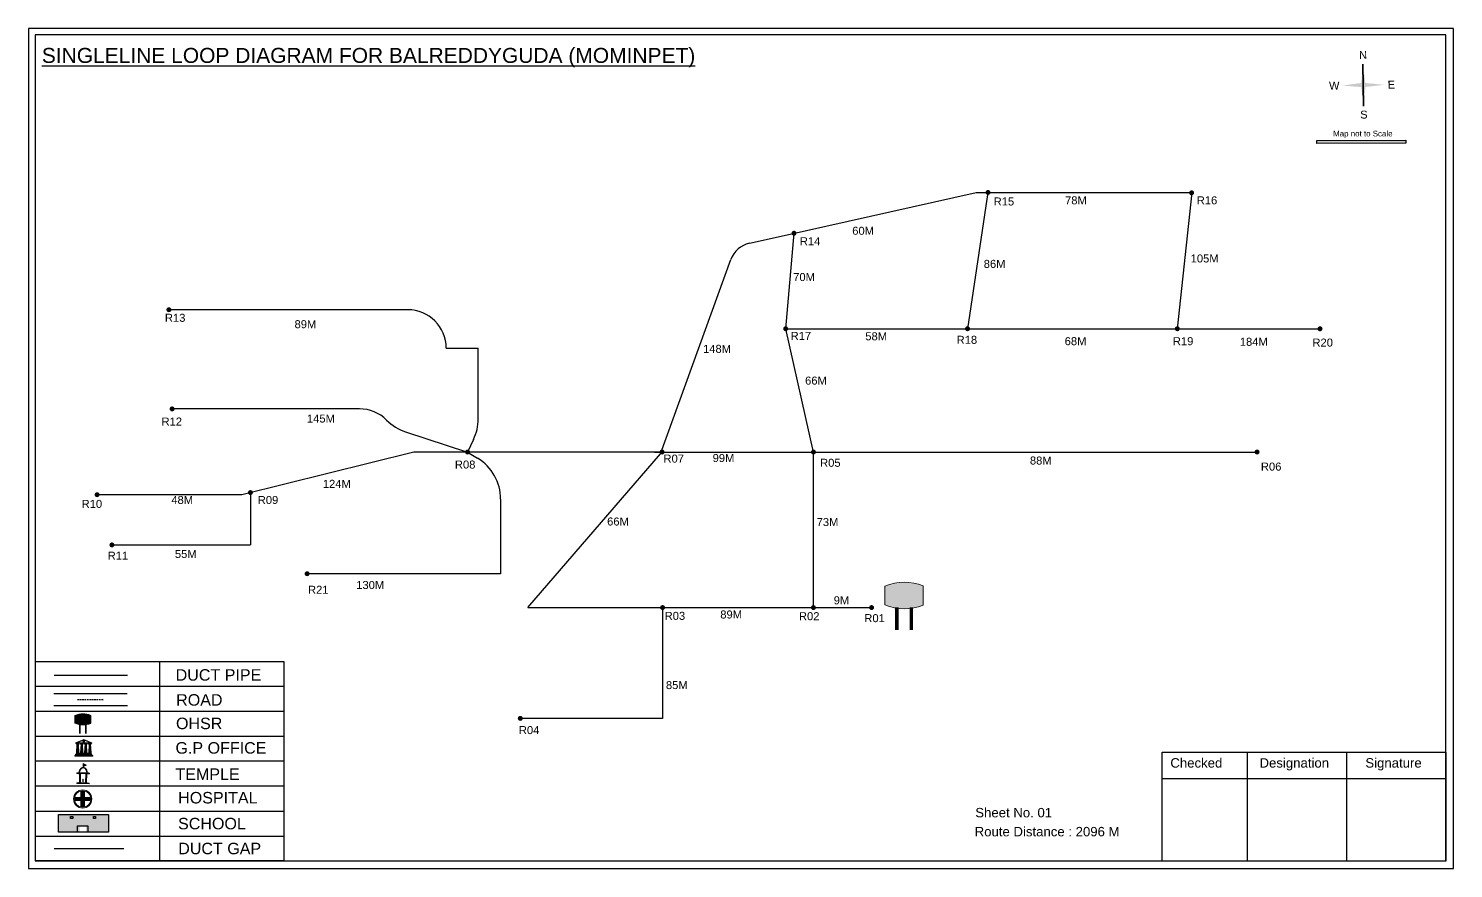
# Model space of a CAD drawing. Header units: inches. Extents: x 425 to 5168, y 343 to 1601.
# Drawn here: x 1103 to 1993, y 1076 to 1601 of the extents above; entities that cross this region are included whole.
import ezdxf

# ---------------------------------------------------------------- set-up
doc = ezdxf.new("R2010")
doc.units = ezdxf.units.IN
doc.header["$MEASUREMENT"] = 0
doc.linetypes.add('DASHEDX2', pattern=[1.5, 1, -0.5])
for name, color, linetype in [('LANDMARK', 7, 'Continuous'), ('OHT', 7, 'Continuous'), ('pipe', 5, 'Continuous')]:
    doc.layers.add(name, color=color, linetype=linetype)
doc.styles.get("Standard").update_dxf_attribs({"font": 'arial.ttf'})

# ---------------------------------------------------------------- blocks, each defined once
blk = doc.blocks.new('OHT')
at = {"linetype": 'Continuous', "lineweight": 0, "true_color": 0x0ffffc}
blk.add_hatch(color=4, dxfattribs=at).paths.add_polyline_path([(0.012, 1), (0, 1, 0.101323), (-0.4, 0.916), (-0.4, 0.525, 0.194075), (0.399, 0.521), (0.399, 0.921, 0.097877)])
at = {"color": 4, "linetype": 'Continuous', "lineweight": 0, "true_color": 0x0ffffc, "flags": 128}
for points in [[(-0.4, 0.525), (-0.4, 0.916)], [(0.399, 0.521), (0.399, 0.921)]]:
    blk.add_lwpolyline(points, dxfattribs=at)
at = {"color": 4, "linetype": 'Continuous', "lineweight": 0, "true_color": 0x0ffffc, "const_width": 0.075, "flags": 128}
for points in [[(-0.15, 0), (-0.15, 0.475)], [(0.15, 0), (0.15, 0.473)]]:
    blk.add_lwpolyline(points, dxfattribs=at)
at = {"color": 4, "linetype": 'Continuous', "lineweight": 0, "true_color": 0x0ffffc}
for centre, radius, start, end in [((0.006, -0.019), 1.019, 67.3109, 113.4711), ((0.004, 1.513), 1.068, 247.7682, 291.7007)]:
    blk.add_arc(centre, radius, start, end, dxfattribs=at)
blk = doc.blocks.new('Government_Office')
at = {"linetype": 'Continuous', "lineweight": 0, "true_color": 0xff0000}
h = blk.add_hatch(color=1, dxfattribs=at)
h.paths.add_polyline_path([(0.44, 0.72), (0.45, 0.75), (0, 0.93), (-0.45, 0.75), (-0.44, 0.72)])
h.paths.add_polyline_path([(0.355, 0.75), (-0.355, 0.75), (0, 0.9)], flags=16)
h.paths.add_polyline_path([(0, 0.778, -1), (0, 0.872, -1)], flags=0)
h = blk.add_hatch(color=1, dxfattribs=at)
edge = h.paths.add_edge_path()
edge.add_arc((0, 0.825), 0.0467, 90, 270)
edge.add_arc((0, 0.825), 0.0467, 270, 450)
for points in [[(-0.5, 0.05), (0.5, 0.05), (0.5, 0), (-0.5, 0)], [(-0.45, 0.075), (-0.45, 0.12), (0.45, 0.12), (0.45, 0.075)], [(-0.4, 0.14), (-0.4, 0.18), (0.4, 0.18), (0.4, 0.14)]]:
    blk.add_hatch(color=1, dxfattribs=at).paths.add_polyline_path(points)
h = blk.add_hatch(color=1, dxfattribs=at)
edge = h.paths.add_edge_path()
edge.add_line((-0.27, 0.195), (-0.295, 0.675))
edge.add_line((-0.295, 0.675), (-0.29, 0.675))
edge.add_arc((-0.278, 0.688), 0.0176, 225.30401, 441.56588)
edge.add_line((-0.275, 0.705), (-0.395, 0.705))
edge.add_arc((-0.392, 0.688), 0.0176, 98.43412, 314.69599)
edge.add_line((-0.38, 0.675), (-0.375, 0.675))
edge.add_line((-0.375, 0.675), (-0.4, 0.195))
edge.add_line((-0.4, 0.195), (-0.27, 0.195))
h = blk.add_hatch(color=1, dxfattribs=at)
edge = h.paths.add_edge_path()
edge.add_line((-0.047, 0.195), (-0.072, 0.675))
edge.add_line((-0.072, 0.675), (-0.067, 0.675))
edge.add_arc((-0.054, 0.688), 0.0176, 225.30401, 441.56588)
edge.add_line((-0.052, 0.705), (-0.172, 0.705))
edge.add_arc((-0.169, 0.688), 0.0176, 98.43412, 314.69599)
edge.add_line((-0.157, 0.675), (-0.152, 0.675))
edge.add_line((-0.152, 0.675), (-0.177, 0.195))
edge.add_line((-0.177, 0.195), (-0.047, 0.195))
h = blk.add_hatch(color=1, dxfattribs=at)
edge = h.paths.add_edge_path()
edge.add_line((0.177, 0.195), (0.152, 0.675))
edge.add_line((0.152, 0.675), (0.157, 0.675))
edge.add_arc((0.169, 0.688), 0.0176, 225.30401, 441.56588)
edge.add_line((0.172, 0.705), (0.052, 0.705))
edge.add_arc((0.054, 0.688), 0.0176, 98.43412, 314.69599)
edge.add_line((0.067, 0.675), (0.072, 0.675))
edge.add_line((0.072, 0.675), (0.047, 0.195))
edge.add_line((0.047, 0.195), (0.177, 0.195))
h = blk.add_hatch(color=1, dxfattribs=at)
edge = h.paths.add_edge_path()
edge.add_line((0.4, 0.195), (0.375, 0.675))
edge.add_line((0.375, 0.675), (0.38, 0.675))
edge.add_arc((0.392, 0.688), 0.0176, 225.30401, 441.56588)
edge.add_line((0.395, 0.705), (0.275, 0.705))
edge.add_arc((0.278, 0.688), 0.0176, 98.43412, 314.69599)
edge.add_line((0.29, 0.675), (0.295, 0.675))
edge.add_line((0.295, 0.675), (0.27, 0.195))
edge.add_line((0.27, 0.195), (0.4, 0.195))
at = {"color": 1, "linetype": 'Continuous', "lineweight": 0, "true_color": 0xff0000, "flags": 128}
for points in [[(-0.45, 0.75), (-0.44, 0.72), (0.44, 0.72), (0.45, 0.75), (0, 0.93)], [(-0.355, 0.75), (0.355, 0.75), (0, 0.9)], [(-0.5, 0.05), (0.5, 0.05), (0.5, 0), (-0.5, 0)], [(-0.45, 0.075), (-0.45, 0.12), (0.45, 0.12), (0.45, 0.075)], [(-0.4, 0.14), (-0.4, 0.18), (0.4, 0.18), (0.4, 0.14)]]:
    blk.add_lwpolyline(points, close=True, dxfattribs=at)
for points in [[(0, 0.872, 1), (0, 0.778, 1)], [(-0.27, 0.195), (-0.295, 0.675), (-0.29, 0.675, 1.379694), (-0.275, 0.705), (-0.395, 0.705, 1.379694), (-0.38, 0.675), (-0.375, 0.675), (-0.4, 0.195)], [(-0.047, 0.195), (-0.072, 0.675), (-0.067, 0.675, 1.379694), (-0.052, 0.705), (-0.172, 0.705, 1.379694), (-0.157, 0.675), (-0.152, 0.675), (-0.177, 0.195)], [(0.177, 0.195), (0.152, 0.675), (0.157, 0.675, 1.379694), (0.172, 0.705), (0.052, 0.705, 1.379694), (0.067, 0.675), (0.072, 0.675), (0.047, 0.195)], [(0.4, 0.195), (0.375, 0.675), (0.38, 0.675, 1.379694), (0.395, 0.705), (0.275, 0.705, 1.379694), (0.29, 0.675), (0.295, 0.675), (0.27, 0.195)]]:
    blk.add_lwpolyline(points, format="xyb", close=True, dxfattribs=at)
blk = doc.blocks.new('Temple')
at = {"linetype": 'Continuous', "lineweight": 0, "true_color": 0xff0000}
h = blk.add_hatch(color=1, dxfattribs=at)
edge = h.paths.add_edge_path()
edge.add_line((0.175, 0.49), (0.225, 0.49))
edge.add_line((0.225, 0.49), (0.225, 0.497))
edge.add_line((0.225, 0.497), (0.307, 0.497))
edge.add_line((0.307, 0.497), (0.307, 0.533))
edge.add_line((0.307, 0.533), (0.257, 0.533))
edge.add_line((0.257, 0.533), (0.257, 0.54))
edge.add_line((0.257, 0.54), (0.2, 0.54))
edge.add_spline(control_points=[(0.2, 0.54), (0.2, 0.589), (0.19, 0.638), (0.142, 0.743), (0.092, 0.79), (0.027, 0.805), (0.02, 0.806), (0.012, 0.806)], knot_values=[4.712389, 4.712389, 4.712389, 4.712389, 5.278166, 5.278166, 6.117402, 6.117402, 6.223801, 6.223801, 6.223801, 6.223801], degree=3, periodic=0)
edge.add_line((0.012, 0.806), (0.012, 0.79))
edge.add_line((0.012, 0.79), (-0.012, 0.79))
edge.add_line((-0.012, 0.79), (-0.012, 0.806))
edge.add_spline(control_points=[(-0.012, 0.806), (-0.055, 0.802), (-0.096, 0.781), (-0.171, 0.699), (-0.197, 0.628), (-0.2, 0.55), (-0.2, 0.545), (-0.2, 0.54)], knot_values=[6.343965, 6.343965, 6.343965, 6.343965, 6.956638, 6.956638, 7.795874, 7.795874, 7.853982, 7.853982, 7.853982, 7.853982], degree=3, periodic=0)
edge.add_line((-0.2, 0.54), (-0.257, 0.54))
edge.add_line((-0.257, 0.54), (-0.257, 0.533))
edge.add_line((-0.257, 0.533), (-0.307, 0.533))
edge.add_line((-0.307, 0.533), (-0.307, 0.497))
edge.add_line((-0.307, 0.497), (-0.225, 0.497))
edge.add_line((-0.225, 0.497), (-0.225, 0.49))
edge.add_line((-0.225, 0.49), (-0.175, 0.49))
edge.add_line((-0.175, 0.49), (-0.175, 0.07))
edge.add_arc((-0.205, 0.07), 0.03, -90, 0, ccw=False)
edge.add_line((-0.205, 0.04), (-0.257, 0.04))
edge.add_line((-0.257, 0.04), (-0.257, 0.033))
edge.add_line((-0.257, 0.033), (-0.307, 0.033))
edge.add_line((-0.307, 0.033), (-0.307, 0))
edge.add_line((-0.307, 0), (0.307, 0))
edge.add_line((0.307, 0), (0.307, 0.033))
edge.add_line((0.307, 0.033), (0.257, 0.033))
edge.add_line((0.257, 0.033), (0.257, 0.04))
edge.add_line((0.257, 0.04), (0.205, 0.04))
edge.add_arc((0.205, 0.07), 0.03, 180, 270, ccw=False)
edge.add_line((0.175, 0.07), (0.175, 0.49))
h.paths.add_polyline_path([(0.125, 0.07, -0.414214), (0.095, 0.04), (0.05, 0.04), (0.05, 0.033), (-0.05, 0.033), (-0.05, 0.04), (-0.095, 0.04, -0.414214), (-0.125, 0.07), (-0.125, 0.497), (0.125, 0.497)], flags=16)
edge = h.paths.add_edge_path(flags=16)
edge.add_ellipse((0, 0.54), major_axis=(0, 0.242), ratio=0.722808, start_angle=270, end_angle=450, ccw=False)
edge.add_line((0.175, 0.54), (-0.175, 0.54))
h.paths.add_polyline_path([(0.012, 0.23), (0.012, 0.07), (-0.012, 0.07), (-0.012, 0.23)], flags=0)
h = blk.add_hatch(color=1, dxfattribs=at)
edge = h.paths.add_edge_path()
edge.add_line((0.012, 0.857), (0, 0.85))
edge.add_line((0, 0.85), (-0.003, 0.925))
edge.add_line((-0.003, 0.925), (-0.012, 0.925))
edge.add_line((-0.012, 0.925), (-0.012, 0.806))
edge.add_spline(control_points=[(-0.012, 0.806), (-0.004, 0.807), (0.004, 0.807), (0.012, 0.806)], knot_values=[6.223801, 6.223801, 6.223801, 6.223801, 6.343965, 6.343965, 6.343965, 6.343965], degree=3, periodic=0)
edge.add_line((0.012, 0.806), (0.012, 0.857))
h = blk.add_hatch(color=1, dxfattribs=at)
edge = h.paths.add_edge_path()
edge.add_line((0.012, 0.79), (0.012, 0.806))
edge.add_spline(control_points=[(0.012, 0.806), (0.004, 0.807), (-0.004, 0.807), (-0.012, 0.806)], knot_values=[6.223801, 6.223801, 6.223801, 6.223801, 6.343965, 6.343965, 6.343965, 6.343965], degree=3, periodic=0)
edge.add_line((-0.012, 0.806), (-0.012, 0.79))
edge.add_line((-0.012, 0.79), (0.012, 0.79))
at = {"linetype": 'Continuous', "lineweight": 0, "true_color": 0xe66000}
blk.add_hatch(color=32, dxfattribs=at).paths.add_polyline_path([(-0.006, 1), (0.147, 0.931), (0, 0.85)])
at = {"color": 1, "linetype": 'Continuous', "lineweight": 0, "true_color": 0xff0000, "flags": 128}
for points in [[(0.012, 0.925), (-0.012, 0.925), (-0.012, 0.79), (0.012, 0.79)], [(0.012, 0.23), (-0.012, 0.23), (-0.012, 0.07), (0.012, 0.07)]]:
    blk.add_lwpolyline(points, close=True, dxfattribs=at)
at = {"color": 32, "linetype": 'Continuous', "lineweight": 0, "true_color": 0xe66000, "flags": 128}
blk.add_lwpolyline([(-0.006, 1), (0.147, 0.931), (0, 0.85), (-0.006, 1)], dxfattribs=at)
at = {"color": 1, "linetype": 'Continuous', "lineweight": 0, "true_color": 0xff0000, "flags": 128}
blk.add_lwpolyline([(0.2, 0.54), (0.257, 0.54), (0.257, 0.533), (0.307, 0.533), (0.307, 0.497), (0.225, 0.497), (0.225, 0.49), (0.175, 0.49), (0.175, 0.07, 0.414214), (0.205, 0.04), (0.257, 0.04), (0.257, 0.033), (0.307, 0.033), (0.307, 0), (-0.307, 0), (-0.307, 0.033), (-0.257, 0.033), (-0.257, 0.04), (-0.205, 0.04, 0.414214), (-0.175, 0.07), (-0.175, 0.49), (-0.225, 0.49), (-0.225, 0.497), (-0.307, 0.497), (-0.307, 0.533), (-0.257, 0.533), (-0.257, 0.54), (-0.2, 0.54)], format="xyb", dxfattribs=at)
blk.add_lwpolyline([(-0.175, 0.54), (0.175, 0.54)], dxfattribs=at)
blk.add_lwpolyline([(0.125, 0.497), (0.125, 0.07, -0.414214), (0.095, 0.04), (0.05, 0.04), (0.05, 0.033), (-0.05, 0.033), (-0.05, 0.04), (-0.095, 0.04, -0.414214), (-0.125, 0.07), (-0.125, 0.497)], format="xyb", close=True, dxfattribs=at)
at = {"color": 1, "linetype": 'Continuous', "lineweight": 0, "true_color": 0xff0000}
blk.add_ellipse((0, 0.54), major_axis=(0, 0.242), ratio=0.722808, start_param=4.712389, end_param=7.853982, dxfattribs=at)
blk.add_open_spline([(0.2, 0.54), (0.2, 0.589), (0.19, 0.638), (0.142, 0.743), (0.092, 0.79), (-0.023, 0.816), (-0.085, 0.794), (-0.171, 0.699), (-0.197, 0.628), (-0.2, 0.55), (-0.2, 0.545), (-0.2, 0.54)], degree=3, knots=[4.712389, 4.712389, 4.712389, 4.712389, 5.278166, 5.278166, 6.117402, 6.117402, 6.956638, 6.956638, 7.795874, 7.795874, 7.853982, 7.853982, 7.853982, 7.853982], dxfattribs=at)
blk = doc.blocks.new('*U5')
at = {"color": 0, "linetype": 'DASHEDX2', "transparency": 16777216}
blk.add_line((-8.22, 0), (8.01, 0), dxfattribs=at)
blk = doc.blocks.new('Hospital')
at = {"linetype": 'Continuous', "lineweight": 0, "true_color": 0x000000}
h = blk.add_hatch(color=18, dxfattribs=at)
h.paths.add_polyline_path([(-0.5, 0, 1), (0.5, 0, 1)])
h.paths.add_polyline_path([(0.446, 0, -1), (-0.446, 0, -1)], flags=16)
at = {"linetype": 'Continuous', "true_color": 0xff0000}
blk.add_hatch(color=1, dxfattribs=at).paths.add_polyline_path([(-0.394, 0.08), (-0.08, 0.08), (-0.08, 0.394), (0.08, 0.394), (0.08, 0.08), (0.394, 0.08), (0.394, -0.08), (0.08, -0.08), (0.08, -0.394), (-0.08, -0.394), (-0.08, -0.08), (-0.394, -0.08)])
at = {"color": 1, "linetype": 'Continuous', "true_color": 0xff0000, "flags": 128}
blk.add_lwpolyline([(-0.394, 0.08), (-0.08, 0.08), (-0.08, 0.394), (0.08, 0.394), (0.08, 0.08), (0.394, 0.08), (0.394, -0.08), (0.08, -0.08), (0.08, -0.394), (-0.08, -0.394), (-0.08, -0.08), (-0.394, -0.08)], close=True, dxfattribs=at)
at = {"color": 18, "linetype": 'Continuous', "lineweight": 0, "true_color": 0x000000}
for radius in [0.5, 0.446]:
    blk.add_circle((0, 0), radius, dxfattribs=at)

msp = doc.modelspace()

# ---------------------------------------------------------------- hatches: boundary and pattern name
at = {"true_color": 0x0093dd}
h = msp.add_hatch(color=142, dxfattribs=at)
h.dxf.hatch_style = 1
h.paths.add_polyline_path([(1908.09, 1530.89), (1908.09, 1529.05), (1963.6, 1529.18), (1963.6, 1531.02)])
at = {"ltscale": 0.5}
h = msp.add_hatch(color=5, dxfattribs=at)
h.dxf.hatch_style = 1
h.paths.add_polyline_path([(1704.23, 1498.4, 1), (1701.11, 1498.4, 1)])
h = msp.add_hatch(color=5, dxfattribs=at)
h.dxf.hatch_style = 1
h.paths.add_polyline_path([(1831.41, 1498.17, 1), (1828.29, 1498.17, 1)])
h = msp.add_hatch(color=5, dxfattribs=at)
h.dxf.hatch_style = 1
h.paths.add_polyline_path([(1583.07, 1472.96, 1), (1579.95, 1472.96, 1)])
h = msp.add_hatch(color=5, dxfattribs=at)
h.dxf.hatch_style = 1
h.paths.add_polyline_path([(1192.56, 1425.19, 1), (1189.44, 1425.19, 1)])
h = msp.add_hatch(color=5, dxfattribs=at)
h.dxf.hatch_style = 1
h.paths.add_polyline_path([(1577.87, 1413.31, 1), (1574.75, 1413.31, 1)])
h = msp.add_hatch(color=5, dxfattribs=at)
h.dxf.hatch_style = 1
h.paths.add_polyline_path([(1691.45, 1413.31, 1), (1688.33, 1413.31, 1)])
h = msp.add_hatch(color=5, dxfattribs=at)
h.dxf.hatch_style = 1
h.paths.add_polyline_path([(1822.47, 1413.31, 1), (1819.35, 1413.31, 1)])
h = msp.add_hatch(color=5, dxfattribs=at)
h.dxf.hatch_style = 1
h.paths.add_polyline_path([(1911.64, 1413.28, 1), (1908.52, 1413.28, 1)])
h = msp.add_hatch(color=5, dxfattribs=at)
h.dxf.hatch_style = 1
h.paths.add_polyline_path([(1194.6, 1363.26, 1), (1191.48, 1363.26, 1)])
h = msp.add_hatch(color=5, dxfattribs=at)
h.dxf.hatch_style = 1
h.paths.add_polyline_path([(1379.11, 1336.32, 1), (1375.99, 1336.32, 1)])
h = msp.add_hatch(color=5, dxfattribs=at)
h.dxf.hatch_style = 1
h.paths.add_polyline_path([(1500.64, 1336.32, 1), (1497.52, 1336.32, 1)])
h = msp.add_hatch(color=5, dxfattribs=at)
h.dxf.hatch_style = 1
h.paths.add_polyline_path([(1595.21, 1336.32, 1), (1592.09, 1336.32, 1)])
h = msp.add_hatch(color=5, dxfattribs=at)
h.dxf.hatch_style = 1
h.paths.add_polyline_path([(1872.31, 1336.32, 1), (1869.19, 1336.32, 1)])
h = msp.add_hatch(color=5, dxfattribs=at)
h.dxf.hatch_style = 1
h.paths.add_polyline_path([(1147.72, 1309.69, 1), (1144.6, 1309.69, 1)])
h = msp.add_hatch(color=5, dxfattribs=at)
h.dxf.hatch_style = 1
h.paths.add_polyline_path([(1243.5, 1311, 1), (1240.38, 1311, 1)])
h = msp.add_hatch(color=5, dxfattribs=at)
h.dxf.hatch_style = 1
h.paths.add_polyline_path([(1156.99, 1278.33, 1), (1153.87, 1278.33, 1)])
h = msp.add_hatch(color=5, dxfattribs=at)
h.dxf.hatch_style = 1
h.paths.add_polyline_path([(1278.93, 1260.34, 1), (1275.81, 1260.34, 1)])
h = msp.add_hatch(color=5, dxfattribs=at)
h.dxf.hatch_style = 1
h.paths.add_polyline_path([(1500.96, 1239.21, 1), (1497.84, 1239.21, 1)])
h = msp.add_hatch(color=5, dxfattribs=at)
h.dxf.hatch_style = 1
h.paths.add_polyline_path([(1595.21, 1239.21, 1), (1592.09, 1239.21, 1)])
h = msp.add_hatch(color=5, dxfattribs=at)
h.dxf.hatch_style = 1
h.paths.add_polyline_path([(1631.5, 1239.21, 1), (1628.38, 1239.21, 1)])
h = msp.add_hatch(color=5, dxfattribs=at)
h.dxf.hatch_style = 1
h.paths.add_polyline_path([(1412.06, 1170.01, 1), (1408.95, 1170.01, 1)])
at = {"true_color": 0xc8c92d}
h = msp.add_hatch(color=52, dxfattribs=at)
h.dxf.hatch_style = 1
h.paths.add_polyline_path([(1128.28, 1109.96), (1122.11, 1109.96), (1122.11, 1098.87), (1128.28, 1098.87)])
h.paths.add_polyline_path([(1153.12, 1109.96), (1146.96, 1109.96), (1146.96, 1098.87), (1153.12, 1098.87)])
at = {"true_color": 0x293189}
h = msp.add_hatch(color=177, dxfattribs=at)
h.dxf.hatch_style = 1
h.paths.add_polyline_path([(1146.96, 1109.96), (1128.28, 1109.96), (1128.28, 1098.87), (1135.29, 1098.87), (1135.29, 1102.51), (1139.14, 1102.51), (1139.14, 1098.87), (1146.96, 1098.87)])
h.paths.add_polyline_path([(1130.94, 1107.49), (1129.57, 1107.49), (1129.57, 1108.76), (1130.94, 1108.76)], flags=16)
h.paths.add_polyline_path([(1143.82, 1107.49), (1143.82, 1108.76), (1145.19, 1108.76), (1145.19, 1107.49)], flags=16)

# ---------------------------------------------------------------- linework, layer by layer
for p, q in [((1937.26, 1552.24), (1936.8, 1578.54)), ((1936.8, 1578.54), (1937.26, 1552.24)), ((1937.26, 1552.24), (1936.8, 1578.54)), ((1937.03, 1565.37), (1937.26, 1552.24)), ((1107.43, 1205.4), (1107.43, 1082.18)), ((1185.2, 1205.4), (1185.2, 1080.97)), ((1262.96, 1189.85), (1107.43, 1189.85)), ((1119.09, 1185.55), (1164.97, 1185.55)), ((1119.09, 1178.03), (1165.21, 1178.03)), ((1262.96, 1174.29), (1107.43, 1174.29)), ((1262.96, 1158.74), (1107.43, 1158.74)), ((1262.96, 1143.19), (1107.43, 1143.19)), ((1262.96, 1127.63), (1107.43, 1127.63)), ((1107.43, 1112.08), (1262.96, 1112.08)), ((1107.43, 1096.53), (1262.96, 1096.53)), ((1107.43, 1082.18), (1107.43, 1080.97)), ((1107.43, 1081.95), (1107.43, 1080.99)), ((1262.96, 1080.97), (1107.43, 1080.97))]:
    msp.add_line(p, q)
at = {"color": 1}
msp.add_line((1936.8, 1578.54), (1937.03, 1565.38), dxfattribs=at)
at = {"color": 242, "true_color": 0xcd2027}
for p, q in [((1864.49, 1148.82), (1864.49, 1080.93)), ((1926.69, 1148.82), (1926.69, 1080.93)), ((1811.53, 1132.38), (1988.75, 1132.38))]:
    msp.add_line(p, q, dxfattribs=at)
for points in [[(1103.31, 1600.78), (1103.31, 1076.28), (1993.46, 1076.28), (1993.46, 1600.78)], [(1107.43, 1596.76), (1107.43, 1080.99), (1988.75, 1080.99), (1988.75, 1596.76)], [(1153.19, 1109.96), (1153.19, 1098.87), (1122.11, 1098.87), (1122.11, 1109.96)], [(1130.94, 1108.76), (1130.94, 1107.49), (1129.57, 1107.49), (1129.57, 1108.76)], [(1143.82, 1107.49), (1143.82, 1108.76), (1145.19, 1108.76), (1145.19, 1107.49)]]:
    msp.add_lwpolyline(points, close=True)
at = {"color": 142, "true_color": 0x0093dd}
msp.add_lwpolyline([(1963.6, 1529.18), (1908.09, 1529.05), (1908.09, 1530.89), (1963.6, 1531.02), (1963.6, 1529.18)], dxfattribs=at)
for points in [[(1262.96, 1080.97), (1262.96, 1205.4), (1107.43, 1205.4)], [(1133.96, 1098.87), (1133.96, 1102.98), (1140.48, 1102.98), (1140.48, 1098.87)]]:
    msp.add_lwpolyline(points)
at = {"color": 242, "true_color": 0xcd2027}
msp.add_lwpolyline([(1988.75, 1080.93), (1811.53, 1080.93), (1811.53, 1148.82), (1988.75, 1148.82)], close=True, dxfattribs=at)
at = {"color": 1}
msp.add_solid([(1935.73, 1565.36), (1938.55, 1565.41), (1936.8, 1578.54)], dxfattribs=at)
msp.add_solid([(1935.73, 1565.36), (1938.55, 1565.41), (1936.8, 1578.54)], dxfattribs=at)
for points in [[(1937.06, 1564.09), (1937.01, 1566.91), (1923.88, 1565.16)], [(1937.06, 1564.09), (1937.01, 1566.91), (1923.88, 1565.16)], [(1937.06, 1564.1), (1937.01, 1566.91), (1950.18, 1565.62)], [(1937.06, 1564.1), (1937.01, 1566.91), (1950.18, 1565.62)], [(1935.73, 1565.36), (1938.55, 1565.41), (1937.26, 1552.24)], [(1935.73, 1565.36), (1938.55, 1565.41), (1937.26, 1552.24)]]:
    msp.add_solid(points)
at = {"layer": 'OHT', "color": 5}
msp.add_line((1119.26, 1196.93), (1165.14, 1196.93), dxfattribs=at)
at = {"layer": 'OHT', "color": 1}
msp.add_line((1119.26, 1088.75), (1162.85, 1088.75), dxfattribs=at)
at = {"layer": 'pipe'}
for p, q in [((1575.37, 1471.59), (1695.28, 1498.4)), ((1702.67, 1498.4), (1689.89, 1413.31)), ((1695.28, 1498.4), (1816.66, 1498.4)), ((1816.01, 1498.4), (1830.09, 1498.4)), ((1830.09, 1498.4), (1820.91, 1413.31)), ((1553.64, 1466.73), (1575.37, 1471.59)), ((1576.31, 1413.31), (1581.51, 1472.96)), ((1498.04, 1335.12), (1542.09, 1456.57)), ((1340.24, 1425.19), (1191, 1425.19)), ((1576.31, 1413.31), (1910.28, 1413.31)), ((1593.65, 1336.32), (1576.31, 1413.31)), ((1364.24, 1401.19), (1384.24, 1401.19)), ((1384.24, 1357.13), (1384.24, 1401.19)), ((1310.08, 1363.26), (1193.04, 1363.26)), ((1338.88, 1348.99), (1377.55, 1336.32)), ((1381.31, 1344.18), (1377.55, 1336.32)), ((1344.03, 1336.32), (1236.67, 1309.69)), ((1377.55, 1336.32), (1344.03, 1336.32)), ((1499.08, 1336.32), (1377.55, 1336.32)), ((1377.55, 1336.32), (1383.85, 1332.49)), ((1494.27, 1336.32), (1579.65, 1336.32)), ((1579.65, 1336.32), (1870.75, 1336.32)), ((1593.65, 1239.21), (1593.65, 1336.32)), ((1415.14, 1239.21), (1498.04, 1335.12)), ((1236.67, 1309.69), (1146.16, 1309.69)), ((1241.94, 1311), (1241.94, 1278.33)), ((1398.24, 1306.86), (1398.24, 1260.34)), ((1155.43, 1278.33), (1241.94, 1278.33)), ((1398.24, 1260.34), (1277.37, 1260.34)), ((1415.14, 1239.21), (1485.4, 1239.21)), ((1485.4, 1239.21), (1593.65, 1239.21)), ((1499.4, 1239.21), (1499.4, 1170.01)), ((1593.65, 1239.21), (1629.94, 1239.21)), ((1499.4, 1170.01), (1410.51, 1170.01))]:
    msp.add_line(p, q, dxfattribs=at)
for centre, radius, start, end in [((1557.13, 1451.11), 16, 102.60396, 160.06315), ((1340.24, 1401.19), 24, 0, 90), ((1310.08, 1339.26), 24, 45.07765, 90), ((1348.21, 1377.5), 30, 225.07765, 251.86969), ((1354.24, 1357.13), 30, 334.44184, 0), ((1368.24, 1306.86), 30, 0, 58.65856)]:
    msp.add_arc(centre, radius, start, end, dxfattribs=at)

# ---------------------------------------------------------------- block references
at = {"linetype": 'DASHEDX2'}
msp.add_blockref('*U5', (1142.09, 1181.79), dxfattribs=at)
at = {"layer": 'LANDMARK'}
for name, p, xscale, yscale, zscale in [('Government_Office', (1137.85, 1146.33), 11.32114773247135, 11.32114773247135, 11.32114773247135), ('Hospital', (1137.16, 1119.67), 11.41772014427468, 11.41772014427468, 11.41772014427468)]:
    msp.add_blockref(name, p, dxfattribs=dict(at, xscale=xscale, yscale=yscale, zscale=zscale))
at = {"layer": 'LANDMARK', "xscale": 12.62452535729322, "yscale": 12.62452535729322, "zscale": 12.62452535729322, "rotation": 358.3713438591284}
msp.add_blockref('Temple', (1137.28, 1129.2), dxfattribs=at)
at = {"layer": 'OHT'}
for p, xscale, yscale, zscale in [((1650.28, 1225.2), 29.88455337076963, 29.88455337076963, 29.88455337076963), ((1137.26, 1160.43), 12.45189723782068, 12.45189723782068, 12.45189723782068)]:
    msp.add_blockref('OHT', p, dxfattribs=dict(at, xscale=xscale, yscale=yscale, zscale=zscale))

# ---------------------------------------------------------------- texts
at = {"color": 242, "true_color": 0xcd2027}
msp.add_text('%%USINGLELINE LOOP DIAGRAM FOR BALREDDYGUDA (MOMINPET)', height=9.375, dxfattribs=at).set_placement((1111.64, 1579.29))
for s, p in [('N', (1934.5, 1581.81)), ('W', (1915.75, 1562.58)), ('E', (1952.35, 1563.22)), ('S', (1935.24, 1544.52))]:
    msp.add_text(s, height=4.95, rotation=1.00631).set_placement(p)
for s, height, p in [('Map not to Scale', 3.5424, (1918.26, 1533.4)), ('78M', 5, (1750.82, 1490.98)), ('R16', 5, (1833.07, 1490.98)), ('R15', 5, (1706.22, 1490.28)), ('R14', 5, (1585.13, 1465.44)), ('60M', 5, (1617.87, 1471.98)), ('86M', 5, (1700.01, 1451.31)), ('105M', 5, (1829.27, 1454.7)), ('70M', 5, (1580.98, 1443.09)), ('R13', 5, (1188.52, 1417.64)), ('89M', 5, (1269.5, 1413.64)), ('R17', 5, (1579.39, 1406.34)), ('58M', 5, (1626.03, 1406.1)), ('R18', 5, (1683.09, 1403.9)), ('68M', 5, (1750.57, 1403.03)), ('R19', 5, (1818.16, 1403.03)), ('184M', 5, (1859.97, 1402.65)), ('R20', 5, (1905.34, 1402.18)), ('148M', 5, (1524.67, 1398.25)), ('66M', 5, (1588.43, 1378.43)), ('R12', 5, (1186.41, 1352.86)), ('145M', 5, (1277.26, 1354.73)), ('R08', 5, (1369.67, 1326.01)), ('R07', 5, (1499.97, 1329.72)), ('99M', 5, (1530.66, 1330.08)), ('R05', 5, (1597.78, 1327.11)), ('88M', 5, (1728.85, 1328.51)), ('R06', 5, (1873.15, 1324.73)), ('124M', 5, (1287.17, 1313.96)), ('48M', 5, (1192.53, 1303.9)), ('R09', 5, (1246.51, 1303.87)), ('R10', 5, (1136.5, 1301.45)), ('66M', 5, (1464.76, 1290.44)), ('73M', 5, (1595.63, 1290.1)), ('R11', 5, (1152.77, 1269.12)), ('55M', 5, (1194.76, 1270.16)), ('130M', 5, (1308.05, 1250.8)), ('R21', 5, (1277.91, 1247.82)), ('9M', 5, (1606.28, 1241.25)), ('89M', 5, (1535.45, 1232.38)), ('R03', 5, (1500.69, 1231.54)), ('R02', 5, (1584.59, 1231.31)), ('R01', 5, (1625.43, 1230.09)), ('DUCT PIPE', 7.178, (1195.24, 1193.56)), ('85M', 5, (1501.49, 1188.3)), ('ROAD ', 7.178, (1195.55, 1177.95)), ('OHSR', 7.178, (1195.45, 1163.28)), ('R04', 5, (1409.63, 1160.19)), ('G.P OFFICE', 7.178, (1195.13, 1147.99)), ('Checked', 5.886, (1816.6, 1139.28)), ('Designation', 5.886, (1872.3, 1139.28)), ('Signature', 5.886, (1938.4, 1139.28)), ('TEMPLE', 7.178, (1195.12, 1131.58)), ('HOSPITAL', 7.178, (1196.8, 1116.89)), ('Sheet No. 01', 5.886, (1694.73, 1108.22)), ('SCHOOL', 7.178, (1196.74, 1100.73)), ('Route Distance : 2096 M', 5.886, (1694.36, 1096.35)), ('DUCT GAP', 7.178, (1196.84, 1085.17))]:
    msp.add_text(s, height=height).set_placement(p)

doc.saveas('drawing.dxf')
